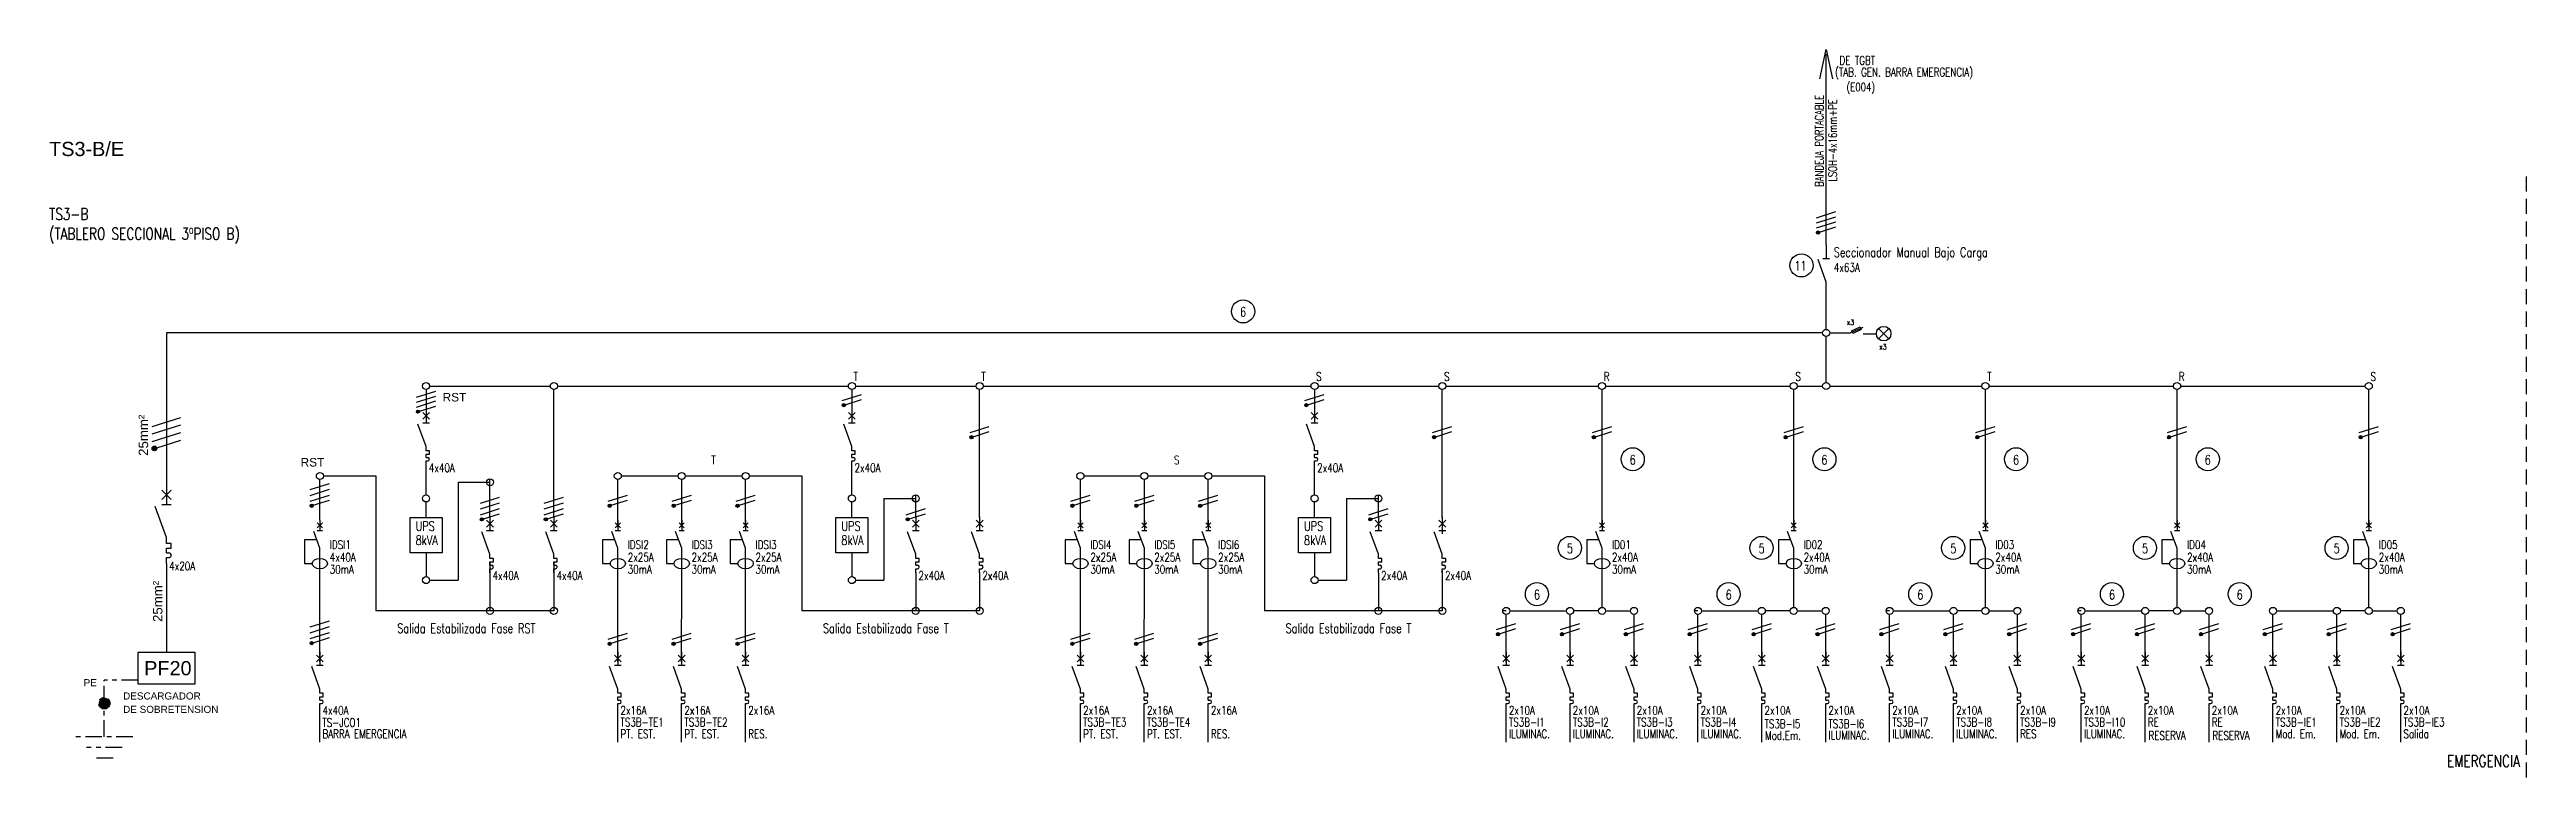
# Model space of a CAD drawing. Extents: x 3691 to 3743.3, y 1580 to 1595.4.
import ezdxf
from ezdxf.enums import TextEntityAlignment as Align

# ---------------------------------------------------------------- set-up
doc = ezdxf.new("R2010")
doc.units = 0
doc.linetypes.add('OCJ-ESQ UNI-CORREGIDOS IDO.br$0$DASHED', pattern=[19.05, 12.7, -6.35])
doc.linetypes.add('OCJ-ESQ UNI-CORREGIDOS IDO.br$0$EJE_5', pattern=[7.1, 5, -1, 0.1, -1])
for name, color, linetype in [('OCJ-ESQ UNI-CORREGIDOS IDO.br$0$00-IE', 1, 'Continuous'), ('OCJ-ESQ UNI-CORREGIDOS IDO.br$0$00-IE-CABLES', 10, 'Continuous'), ('OCJ-ESQ UNI-CORREGIDOS IDO.br$0$01-ELE-APARATOS', 170, 'Continuous'), ('OCJ-ESQ UNI-CORREGIDOS IDO.br$0$CABLES', 10, 'Continuous'), ('OCJ-ESQ UNI-CORREGIDOS IDO.br$0$ELECTRIC', 4, 'Continuous'), ('OCJ-ESQ UNI-CORREGIDOS IDO.br$0$PAT', 80, 'Continuous'), ('OCJ-ESQ UNI-CORREGIDOS IDO.br$0$TEXTO', 7, 'Continuous'), ('OCJ-ESQ UNI-CORREGIDOS IDO.br$0$Textos', 4, 'Continuous')]:
    doc.layers.add(name, color=color, linetype=linetype)
doc.styles.add('OCJ-ESQ UNI-CORREGIDOS IDO.br$0$ARIAL', font='Arial.ttf', dxfattribs={"height": 0.2})
doc.styles.add('OCJ-ESQ UNI-CORREGIDOS IDO.br$0$COTAS', font='SANSS___.TTF', dxfattribs={"width": 0.7})
doc.styles.add('OCJ-ESQ UNI-CORREGIDOS IDO.br$0$Electricidad', font='ROMANS.SHX', dxfattribs={"width": 0.75, "height": 0.175})
doc.styles.add('OCJ-ESQ UNI-CORREGIDOS IDO.br$0$Standard', font='Arial.ttf')

# ---------------------------------------------------------------- blocks, each defined once
blk = doc.blocks.new('OCJ-ESQ UNI-CORREGIDOS IDO.br$0$Unif-Interruptor-Term')
for p, q in [((0, -1.013), (0.045, -1.013)), ((0, -1.103), (0.045, -1.103))]:
    blk.add_line(p, q)
for points in [[(-0.09, 0.177), (0.09, -0.003)], [(-0.09, -0.003), (0.09, 0.177)], [(0, 0.267), (0, -0.093)], [(0, -0.72), (-0.215, -0.128)], [(-0.09, -0.093), (0.09, -0.093)], [(0, -0.833), (0, -0.72)], [(0, -0.923), (0.09, -0.923), (0.09, -0.833), (0, -0.833)], [(0, -1.013), (0, -0.923)], [(0, -1.215), (0, -1.103)]]:
    blk.add_lwpolyline(points)
blk.add_arc((0.045, -1.058), 0.045, 270, 90)
blk = doc.blocks.new('OCJ-ESQ UNI-CORREGIDOS IDO.br$0$Unif-Interruptor-Dif')
for points in [[(-0.068, 0.11), (0.068, -0.025)], [(-0.068, -0.025), (0.068, 0.11)], [(0, 0.177), (0, -0.093)], [(-0.081, -0.343), (-0.405, -0.343), (-0.405, -0.97), (-0.202, -0.97)], [(0, -0.565), (-0.162, -0.121)], [(-0.068, -0.093), (0.068, -0.093)], [(0, -1.308), (0, -0.565)]]:
    blk.add_lwpolyline(points)
blk.add_ellipse((0, -0.97), major_axis=(0.203, 0), ratio=0.670814)
blk = doc.blocks.new('OCJ-ESQ UNI-CORREGIDOS IDO.br$0$A$C7AFF483F')
for points in [[(0, 0.09), (-0.172, 0.564)], [(-0.072, 0.592), (0.072, 0.592)], [(0, 0.88), (0, 0.592)], [(0, 0), (0, 0.09)]]:
    blk.add_lwpolyline(points)
blk = doc.blocks.new('OCJ-ESQ UNI-CORREGIDOS IDO.br$0$ITM')
at = {"layer": 'OCJ-ESQ UNI-CORREGIDOS IDO.br$0$01-ELE-APARATOS'}
for p, q in [((0, 0.225), (0.05, 0.225)), ((0, 0.125), (0.05, 0.125))]:
    blk.add_line(p, q, dxfattribs=at)
for points in [[(0, 1.65), (0, 1.25)], [(0, 0.55), (-0.239, 1.208)], [(-0.1, 1.55), (0.1, 1.35)], [(-0.1, 1.35), (0.1, 1.55)], [(-0.1, 1.25), (0.1, 1.25)], [(0, 0.425), (0, 0.55)], [(0, 0.325), (0.1, 0.325), (0.1, 0.425), (0, 0.425)], [(0, 0.225), (0, 0.325)], [(0, 0), (0, 0.125)]]:
    blk.add_lwpolyline(points, dxfattribs=at)
blk.add_arc((0.05, 0.175), 0.05, 270, 90, dxfattribs=at)

msp = doc.modelspace()

# ---------------------------------------------------------------- hatches: boundary and pattern name
at = {"layer": 'OCJ-ESQ UNI-CORREGIDOS IDO.br$0$00-IE-CABLES'}
for points in [[(3728.348, 1591.498, 1), (3728.403, 1591.538, 1)], [(3698.768, 1587.715, 1), (3698.822, 1587.754, 1)], [(3707.763, 1587.851, 1), (3707.818, 1587.891, 1)], [(3717.538, 1587.851, 1), (3717.593, 1587.891, 1)], [(3710.463, 1587.174, 1), (3710.518, 1587.213, 1)], [(3720.238, 1587.174, 1), (3720.293, 1587.213, 1)], [(3723.613, 1587.174, 1), (3723.668, 1587.213, 1)], [(3727.663, 1587.174, 1), (3727.718, 1587.213, 1)], [(3731.713, 1587.174, 1), (3731.768, 1587.213, 1)], [(3735.763, 1587.174, 1), (3735.818, 1587.213, 1)], [(3739.813, 1587.174, 1), (3739.868, 1587.213, 1)], [(3696.523, 1585.726, 1), (3696.578, 1585.766, 1)], [(3702.819, 1585.726, 1), (3702.873, 1585.766, 1)], [(3704.169, 1585.726, 1), (3704.223, 1585.766, 1)], [(3705.519, 1585.726, 1), (3705.573, 1585.766, 1)], [(3712.594, 1585.726, 1), (3712.648, 1585.766, 1)], [(3713.944, 1585.726, 1), (3713.998, 1585.766, 1)], [(3715.294, 1585.726, 1), (3715.348, 1585.766, 1)], [(3700.118, 1585.439, 1), (3700.172, 1585.479, 1)], [(3701.468, 1585.439, 1), (3701.522, 1585.479, 1)], [(3709.113, 1585.439, 1), (3709.168, 1585.479, 1)], [(3718.888, 1585.439, 1), (3718.943, 1585.479, 1)], [(3721.588, 1583.012, 1), (3721.643, 1583.051, 1)], [(3722.938, 1583.012, 1), (3722.993, 1583.051, 1)], [(3724.288, 1583.012, 1), (3724.343, 1583.051, 1)], [(3725.638, 1583.012, 1), (3725.693, 1583.051, 1)], [(3726.988, 1583.012, 1), (3727.043, 1583.051, 1)], [(3728.338, 1583.012, 1), (3728.393, 1583.051, 1)], [(3729.688, 1583.012, 1), (3729.743, 1583.051, 1)], [(3731.038, 1583.012, 1), (3731.093, 1583.051, 1)], [(3732.388, 1583.012, 1), (3732.443, 1583.051, 1)], [(3733.738, 1583.012, 1), (3733.793, 1583.051, 1)], [(3735.088, 1583.012, 1), (3735.143, 1583.051, 1)], [(3736.438, 1583.012, 1), (3736.493, 1583.051, 1)], [(3737.788, 1583.012, 1), (3737.843, 1583.051, 1)], [(3739.138, 1583.012, 1), (3739.193, 1583.051, 1)], [(3740.488, 1583.012, 1), (3740.543, 1583.051, 1)], [(3696.522, 1582.823, 1), (3696.577, 1582.863, 1)], [(3702.818, 1582.809, 1), (3702.872, 1582.849, 1)], [(3702.818, 1582.809, 1), (3702.872, 1582.849, 1)], [(3704.168, 1582.809, 1), (3704.222, 1582.849, 1)], [(3704.168, 1582.809, 1), (3704.222, 1582.849, 1)], [(3705.518, 1582.809, 1), (3705.572, 1582.849, 1)], [(3705.518, 1582.809, 1), (3705.572, 1582.849, 1)], [(3712.593, 1582.809, 1), (3712.647, 1582.849, 1)], [(3712.593, 1582.809, 1), (3712.647, 1582.849, 1)], [(3713.943, 1582.809, 1), (3713.997, 1582.849, 1)], [(3713.943, 1582.809, 1), (3713.997, 1582.849, 1)], [(3715.293, 1582.809, 1), (3715.347, 1582.849, 1)], [(3715.293, 1582.809, 1), (3715.347, 1582.849, 1)]]:
    msp.add_hatch(color=256, dxfattribs=at).paths.add_polyline_path(points)
at = {"layer": 'OCJ-ESQ UNI-CORREGIDOS IDO.br$0$CABLES'}
msp.add_hatch(color=256, dxfattribs=at).paths.add_polyline_path([(3693.267, 1586.987, 1), (3693.186, 1586.928, 1)])
at = {"layer": 'OCJ-ESQ UNI-CORREGIDOS IDO.br$0$PAT', "linetype": 'OCJ-ESQ UNI-CORREGIDOS IDO.br$0$EJE_5', "ltscale": 0.07}
h = msp.add_hatch(color=256, dxfattribs=at)
h.paths.add_polyline_path([(3692.048, 1581.573), (3692.288, 1581.573, 1)])
h.paths.add_polyline_path([(3692.288, 1581.573), (3692.168, 1581.573), (3692.168, 1581.453, 0.414214)])
h.paths.add_polyline_path([(3692.168, 1581.573), (3692.048, 1581.573, 0.414214), (3692.168, 1581.453)])

# ---------------------------------------------------------------- linework, layer by layer
at = {"layer": 'OCJ-ESQ UNI-CORREGIDOS IDO.br$0$00-IE'}
for p, q in [((3693.481, 1589.399), (3693.481, 1586.175)), ((3728.473, 1589.399), (3693.481, 1589.399)), ((3693.481, 1584.525), (3693.481, 1582.654))]:
    msp.add_line(p, q, dxfattribs=at)
for points in [[(3728.621, 1589.399), (3729.057, 1589.399), (3729.326, 1589.523)], [(3729.329, 1589.377), (3729.607, 1589.377)]]:
    msp.add_lwpolyline(points, dxfattribs=at)
msp.add_lwpolyline([(3729.081, 1589.445), (3729.262, 1589.528), (3729.289, 1589.47), (3729.108, 1589.387)], close=True, dxfattribs=at)
at = {"layer": 'OCJ-ESQ UNI-CORREGIDOS IDO.br$0$00-IE-CABLES'}
for p, q in [((3728.547, 1591.262), (3728.547, 1595.29)), ((3728.547, 1589.473), (3728.547, 1590.382)), ((3728.547, 1588.35), (3728.547, 1589.324)), ((3698.966, 1588.201), (3698.966, 1587.575)), ((3699.04, 1588.276), (3700.242, 1588.276)), ((3699.186, 1588.276), (3701.592, 1588.276)), ((3701.666, 1585.499), (3701.666, 1588.201)), ((3701.74, 1588.276), (3707.888, 1588.276)), ((3707.962, 1588.201), (3707.962, 1587.575)), ((3708.036, 1588.276), (3710.588, 1588.276)), ((3710.662, 1585.499), (3710.662, 1588.201)), ((3710.736, 1588.276), (3717.663, 1588.276)), ((3717.737, 1588.201), (3717.737, 1587.645)), ((3717.811, 1588.276), (3720.363, 1588.276)), ((3720.437, 1585.499), (3720.437, 1588.201)), ((3720.511, 1588.276), (3723.738, 1588.276)), ((3723.812, 1585.299), (3723.812, 1588.201)), ((3723.886, 1588.276), (3727.788, 1588.276)), ((3727.862, 1585.299), (3727.862, 1588.201)), ((3727.936, 1588.276), (3728.473, 1588.276)), ((3728.621, 1588.276), (3731.838, 1588.276)), ((3731.912, 1585.299), (3731.912, 1588.201)), ((3731.986, 1588.276), (3735.888, 1588.276)), ((3735.962, 1585.299), (3735.962, 1588.201)), ((3736.036, 1588.276), (3739.938, 1588.276)), ((3740.012, 1585.299), (3740.012, 1588.201)), ((3696.722, 1585.441), (3696.722, 1586.301)), ((3696.796, 1586.375), (3697.907, 1586.375)), ((3697.907, 1586.375), (3697.907, 1583.525)), ((3698.966, 1585.974), (3698.966, 1586.676)), ((3699.641, 1586.242), (3700.316, 1586.242)), ((3699.641, 1586.242), (3699.641, 1584.174)), ((3700.316, 1585.499), (3700.316, 1586.316)), ((3703.017, 1585.299), (3703.017, 1586.301)), ((3703.091, 1586.375), (3704.293, 1586.375)), ((3704.367, 1585.299), (3704.367, 1586.301)), ((3704.441, 1586.375), (3705.643, 1586.375)), ((3705.717, 1585.299), (3705.717, 1586.301)), ((3705.791, 1586.375), (3706.902, 1586.375)), ((3706.902, 1586.375), (3706.902, 1583.525)), ((3707.962, 1585.974), (3707.962, 1586.676)), ((3712.792, 1585.299), (3712.792, 1586.301)), ((3712.866, 1586.375), (3714.068, 1586.375)), ((3714.142, 1585.299), (3714.142, 1586.301)), ((3714.216, 1586.375), (3715.418, 1586.375)), ((3715.492, 1585.299), (3715.492, 1586.301)), ((3715.566, 1586.375), (3716.677, 1586.375)), ((3716.677, 1586.375), (3716.677, 1583.525)), ((3717.737, 1585.974), (3717.737, 1586.676)), ((3698.966, 1585.499), (3698.966, 1585.826)), ((3707.962, 1585.499), (3707.962, 1585.826)), ((3708.637, 1585.9), (3709.312, 1585.9)), ((3708.637, 1585.9), (3708.637, 1584.174)), ((3709.312, 1585.499), (3709.312, 1585.974)), ((3717.737, 1585.499), (3717.737, 1585.826)), ((3718.412, 1585.9), (3719.087, 1585.9)), ((3718.412, 1585.9), (3718.412, 1584.174)), ((3719.087, 1585.499), (3719.087, 1585.974)), ((3709.312, 1585.499), (3709.312, 1585.369)), ((3710.662, 1585.499), (3710.662, 1585.369)), ((3719.087, 1585.499), (3719.087, 1585.369)), ((3720.437, 1585.499), (3720.437, 1585.151)), ((3698.966, 1584.749), (3698.966, 1584.248)), ((3707.962, 1584.749), (3707.962, 1584.248)), ((3717.737, 1584.749), (3717.737, 1584.248)), ((3696.721, 1582.449), (3696.722, 1584.253)), ((3699.04, 1584.174), (3699.641, 1584.174)), ((3700.316, 1584.549), (3700.316, 1583.525)), ((3701.666, 1584.549), (3701.666, 1583.525)), ((3703.016, 1582.449), (3703.017, 1584.253)), ((3704.366, 1582.449), (3704.367, 1584.253)), ((3705.716, 1582.449), (3705.717, 1584.253)), ((3708.036, 1584.174), (3708.637, 1584.174)), ((3709.312, 1584.327), (3709.312, 1583.525)), ((3710.662, 1584.327), (3710.662, 1583.525)), ((3712.791, 1582.449), (3712.792, 1584.253)), ((3714.141, 1582.449), (3714.142, 1584.253)), ((3715.491, 1582.449), (3715.492, 1584.253)), ((3717.811, 1584.174), (3718.412, 1584.174)), ((3719.087, 1584.327), (3719.087, 1583.525)), ((3720.437, 1584.372), (3720.437, 1583.525)), ((3723.812, 1583.599), (3723.812, 1584.401)), ((3727.862, 1583.599), (3727.862, 1584.401)), ((3731.912, 1583.599), (3731.912, 1584.401)), ((3735.962, 1583.599), (3735.962, 1584.401)), ((3740.012, 1583.599), (3740.012, 1584.401)), ((3701.666, 1583.525), (3697.907, 1583.525)), ((3700.316, 1583.525), (3700.242, 1583.525)), ((3701.666, 1583.525), (3701.592, 1583.525)), ((3701.666, 1583.525), (3701.592, 1583.525)), ((3710.662, 1583.525), (3706.902, 1583.525)), ((3709.312, 1583.525), (3709.238, 1583.525)), ((3710.662, 1583.525), (3710.588, 1583.525)), ((3710.662, 1583.525), (3710.588, 1583.525)), ((3720.437, 1583.525), (3716.677, 1583.525)), ((3719.087, 1583.525), (3719.013, 1583.525)), ((3720.437, 1583.525), (3720.363, 1583.525)), ((3720.437, 1583.525), (3720.363, 1583.525)), ((3721.787, 1583.525), (3721.713, 1583.525)), ((3721.787, 1582.449), (3721.787, 1583.451)), ((3721.861, 1583.525), (3723.063, 1583.525)), ((3723.137, 1582.449), (3723.137, 1583.451)), ((3723.738, 1583.525), (3723.211, 1583.525)), ((3723.886, 1583.525), (3724.413, 1583.525)), ((3724.487, 1582.449), (3724.487, 1583.451)), ((3725.837, 1583.525), (3725.763, 1583.525)), ((3725.837, 1582.449), (3725.837, 1583.451)), ((3725.911, 1583.525), (3727.113, 1583.525)), ((3727.187, 1582.449), (3727.187, 1583.451)), ((3727.788, 1583.525), (3727.261, 1583.525)), ((3727.936, 1583.525), (3728.463, 1583.525)), ((3728.537, 1582.449), (3728.537, 1583.451)), ((3729.887, 1583.525), (3729.813, 1583.525)), ((3729.887, 1582.449), (3729.887, 1583.451)), ((3729.961, 1583.525), (3731.163, 1583.525)), ((3731.237, 1582.449), (3731.237, 1583.451)), ((3731.838, 1583.525), (3731.311, 1583.525)), ((3731.986, 1583.525), (3732.513, 1583.525)), ((3732.587, 1582.449), (3732.587, 1583.451)), ((3733.937, 1583.525), (3733.863, 1583.525)), ((3733.937, 1582.449), (3733.937, 1583.451)), ((3734.011, 1583.525), (3735.213, 1583.525)), ((3735.287, 1582.449), (3735.287, 1583.451)), ((3735.888, 1583.525), (3735.361, 1583.525)), ((3736.036, 1583.525), (3736.563, 1583.525)), ((3736.637, 1582.449), (3736.637, 1583.451)), ((3737.987, 1582.449), (3737.987, 1583.451)), ((3738.061, 1583.525), (3739.263, 1583.525)), ((3739.337, 1582.449), (3739.337, 1583.451)), ((3739.938, 1583.525), (3739.411, 1583.525)), ((3740.086, 1583.525), (3740.613, 1583.525)), ((3740.687, 1582.449), (3740.687, 1583.451)), ((3696.721, 1580.748), (3696.721, 1581.55)), ((3703.016, 1580.748), (3703.016, 1581.55)), ((3704.366, 1580.748), (3704.366, 1581.55)), ((3705.716, 1580.748), (3705.716, 1581.55)), ((3712.791, 1580.748), (3712.791, 1581.55)), ((3714.141, 1580.748), (3714.141, 1581.55)), ((3715.491, 1580.748), (3715.491, 1581.55)), ((3721.787, 1580.748), (3721.787, 1581.55)), ((3723.137, 1580.748), (3723.137, 1581.55)), ((3724.487, 1580.748), (3724.487, 1581.55)), ((3725.837, 1580.748), (3725.837, 1581.55)), ((3727.187, 1580.748), (3727.187, 1581.55)), ((3728.537, 1580.748), (3728.537, 1581.55)), ((3729.887, 1580.748), (3729.887, 1581.55)), ((3731.237, 1580.748), (3731.237, 1581.55)), ((3732.587, 1580.748), (3732.587, 1581.55)), ((3733.937, 1580.748), (3733.937, 1581.55)), ((3735.287, 1580.748), (3735.287, 1581.55)), ((3736.637, 1580.748), (3736.637, 1581.55)), ((3737.987, 1580.748), (3737.987, 1581.55)), ((3739.337, 1580.748), (3739.337, 1581.55)), ((3740.687, 1580.748), (3740.687, 1581.55))]:
    msp.add_line(p, q, dxfattribs=at)
for points in [[(3728.416, 1594.768), (3728.547, 1595.386), (3728.678, 1594.768)], [(3728.344, 1591.832), (3728.751, 1591.961)], [(3728.344, 1591.724), (3728.751, 1591.853)], [(3728.344, 1591.616), (3728.751, 1591.745)], [(3728.408, 1591.528), (3728.751, 1591.637)], [(3698.763, 1588.04), (3699.17, 1588.169)], [(3698.763, 1587.932), (3699.17, 1588.061)], [(3698.763, 1587.832), (3699.17, 1587.961)], [(3698.827, 1587.745), (3699.17, 1587.853)], [(3707.758, 1587.969), (3708.165, 1588.098)], [(3707.823, 1587.881), (3708.165, 1587.99)], [(3717.533, 1587.969), (3717.94, 1588.098)], [(3717.598, 1587.881), (3717.94, 1587.99)], [(3710.458, 1587.291), (3710.865, 1587.42)], [(3710.523, 1587.204), (3710.865, 1587.312)], [(3720.233, 1587.291), (3720.64, 1587.42)], [(3720.298, 1587.204), (3720.64, 1587.312)], [(3723.608, 1587.291), (3724.015, 1587.42)], [(3723.673, 1587.204), (3724.015, 1587.312)], [(3727.658, 1587.291), (3728.065, 1587.42)], [(3727.723, 1587.204), (3728.065, 1587.312)], [(3731.708, 1587.291), (3732.115, 1587.42)], [(3731.773, 1587.204), (3732.115, 1587.312)], [(3735.758, 1587.291), (3736.165, 1587.42)], [(3735.823, 1587.204), (3736.165, 1587.312)], [(3739.808, 1587.291), (3740.215, 1587.42)], [(3739.873, 1587.204), (3740.215, 1587.312)], [(3696.518, 1586.088), (3696.925, 1586.217)], [(3696.518, 1585.966), (3696.925, 1586.095)], [(3696.518, 1585.844), (3696.925, 1585.973)], [(3696.583, 1585.756), (3696.925, 1585.865)], [(3700.113, 1585.801), (3700.52, 1585.93)], [(3700.113, 1585.679), (3700.52, 1585.808)], [(3700.113, 1585.557), (3700.52, 1585.686)], [(3701.463, 1585.801), (3701.87, 1585.93)], [(3701.463, 1585.679), (3701.87, 1585.808)], [(3701.463, 1585.557), (3701.87, 1585.686)], [(3702.814, 1585.844), (3703.221, 1585.973)], [(3702.878, 1585.756), (3703.221, 1585.865)], [(3704.164, 1585.844), (3704.571, 1585.973)], [(3704.228, 1585.756), (3704.571, 1585.865)], [(3705.514, 1585.844), (3705.921, 1585.973)], [(3705.578, 1585.756), (3705.921, 1585.865)], [(3709.108, 1585.557), (3709.515, 1585.686)], [(3712.589, 1585.844), (3712.996, 1585.973)], [(3712.653, 1585.756), (3712.996, 1585.865)], [(3713.939, 1585.844), (3714.346, 1585.973)], [(3714.003, 1585.756), (3714.346, 1585.865)], [(3715.289, 1585.844), (3715.696, 1585.973)], [(3715.353, 1585.756), (3715.696, 1585.865)], [(3718.883, 1585.557), (3719.29, 1585.686)], [(3700.177, 1585.469), (3700.52, 1585.578)], [(3701.527, 1585.469), (3701.87, 1585.578)], [(3709.173, 1585.469), (3709.515, 1585.578)], [(3718.948, 1585.469), (3719.29, 1585.578)], [(3696.517, 1583.185), (3696.924, 1583.314)], [(3696.517, 1583.063), (3696.924, 1583.192)], [(3696.517, 1582.941), (3696.924, 1583.07)], [(3702.813, 1582.927), (3703.22, 1583.056)], [(3702.813, 1582.927), (3703.22, 1583.056)], [(3704.163, 1582.927), (3704.57, 1583.056)], [(3704.163, 1582.927), (3704.57, 1583.056)], [(3705.513, 1582.927), (3705.92, 1583.056)], [(3705.513, 1582.927), (3705.92, 1583.056)], [(3712.588, 1582.927), (3712.995, 1583.056)], [(3712.588, 1582.927), (3712.995, 1583.056)], [(3713.938, 1582.927), (3714.345, 1583.056)], [(3713.938, 1582.927), (3714.345, 1583.056)], [(3715.288, 1582.927), (3715.695, 1583.056)], [(3715.288, 1582.927), (3715.695, 1583.056)], [(3721.583, 1583.129), (3721.99, 1583.258)], [(3721.648, 1583.042), (3721.99, 1583.15)], [(3722.933, 1583.129), (3723.34, 1583.258)], [(3722.998, 1583.042), (3723.34, 1583.15)], [(3724.283, 1583.129), (3724.69, 1583.258)], [(3724.348, 1583.042), (3724.69, 1583.15)], [(3725.633, 1583.129), (3726.04, 1583.258)], [(3725.698, 1583.042), (3726.04, 1583.15)], [(3726.983, 1583.129), (3727.39, 1583.258)], [(3727.048, 1583.042), (3727.39, 1583.15)], [(3728.333, 1583.129), (3728.74, 1583.258)], [(3728.398, 1583.042), (3728.74, 1583.15)], [(3729.683, 1583.129), (3730.09, 1583.258)], [(3729.748, 1583.042), (3730.09, 1583.15)], [(3731.033, 1583.129), (3731.44, 1583.258)], [(3731.098, 1583.042), (3731.44, 1583.15)], [(3732.383, 1583.129), (3732.79, 1583.258)], [(3732.448, 1583.042), (3732.79, 1583.15)], [(3733.733, 1583.129), (3734.14, 1583.258)], [(3733.798, 1583.042), (3734.14, 1583.15)], [(3735.083, 1583.129), (3735.49, 1583.258)], [(3735.148, 1583.042), (3735.49, 1583.15)], [(3736.433, 1583.129), (3736.84, 1583.258)], [(3736.498, 1583.042), (3736.84, 1583.15)], [(3737.783, 1583.129), (3738.19, 1583.258)], [(3737.848, 1583.042), (3738.19, 1583.15)], [(3739.133, 1583.129), (3739.54, 1583.258)], [(3739.198, 1583.042), (3739.54, 1583.15)], [(3740.483, 1583.129), (3740.89, 1583.258)], [(3740.548, 1583.042), (3740.89, 1583.15)], [(3696.582, 1582.853), (3696.924, 1582.962)], [(3702.877, 1582.839), (3703.22, 1582.948)], [(3702.877, 1582.839), (3703.22, 1582.948)], [(3704.227, 1582.839), (3704.57, 1582.948)], [(3704.227, 1582.839), (3704.57, 1582.948)], [(3705.577, 1582.839), (3705.92, 1582.948)], [(3705.577, 1582.839), (3705.92, 1582.948)], [(3712.652, 1582.839), (3712.995, 1582.948)], [(3712.652, 1582.839), (3712.995, 1582.948)], [(3714.002, 1582.839), (3714.345, 1582.948)], [(3714.002, 1582.839), (3714.345, 1582.948)], [(3715.352, 1582.839), (3715.695, 1582.948)], [(3715.352, 1582.839), (3715.695, 1582.948)]]:
    msp.add_lwpolyline(points, dxfattribs=at)
at = {"layer": 'OCJ-ESQ UNI-CORREGIDOS IDO.br$0$00-IE-CABLES', "color": 3}
msp.add_lwpolyline([(3692.882, 1582.654), (3694.079, 1582.654), (3694.079, 1581.973), (3692.882, 1581.973)], close=True, dxfattribs=at)
at = {"layer": 'OCJ-ESQ UNI-CORREGIDOS IDO.br$0$00-IE-CABLES'}
for centre, radius in [((3728.376, 1591.518), 0.0338), ((3728.547, 1589.399), 0.0741), ((3698.966, 1588.276), 0.0741), ((3701.666, 1588.276), 0.0741), ((3707.962, 1588.276), 0.0741), ((3710.662, 1588.276), 0.0741), ((3717.737, 1588.276), 0.0741), ((3720.437, 1588.276), 0.0741), ((3723.812, 1588.276), 0.0741), ((3727.862, 1588.276), 0.0741), ((3728.547, 1588.276), 0.0741), ((3731.912, 1588.276), 0.0741), ((3735.962, 1588.276), 0.0741), ((3740.012, 1588.276), 0.0741), ((3698.795, 1587.734), 0.0338), ((3707.791, 1587.871), 0.0338), ((3717.565, 1587.871), 0.0338), ((3710.491, 1587.194), 0.0338), ((3720.265, 1587.194), 0.0338), ((3723.64, 1587.194), 0.0338), ((3727.69, 1587.194), 0.0338), ((3731.74, 1587.194), 0.0338), ((3735.79, 1587.194), 0.0338), ((3739.84, 1587.194), 0.0338), ((3696.722, 1586.375), 0.0741), ((3700.316, 1586.242), 0.0741), ((3703.017, 1586.375), 0.0741), ((3704.367, 1586.375), 0.0741), ((3705.717, 1586.375), 0.0741), ((3712.792, 1586.375), 0.0741), ((3714.142, 1586.375), 0.0741), ((3715.492, 1586.375), 0.0741), ((3696.55, 1585.746), 0.0338), ((3698.966, 1585.9), 0.0741), ((3702.846, 1585.746), 0.0338), ((3704.196, 1585.746), 0.0338), ((3705.546, 1585.746), 0.0338), ((3707.962, 1585.9), 0.0741), ((3709.312, 1585.9), 0.0741), ((3712.621, 1585.746), 0.0338), ((3713.971, 1585.746), 0.0338), ((3715.321, 1585.746), 0.0338), ((3717.737, 1585.9), 0.0741), ((3719.087, 1585.9), 0.0741), ((3700.145, 1585.459), 0.0338), ((3701.495, 1585.459), 0.0338), ((3709.141, 1585.459), 0.0338), ((3718.915, 1585.459), 0.0338), ((3698.966, 1584.174), 0.0741), ((3707.962, 1584.174), 0.0741), ((3717.737, 1584.174), 0.0741), ((3700.316, 1583.525), 0.0741), ((3701.666, 1583.525), 0.0741), ((3701.666, 1583.525), 0.0741), ((3709.312, 1583.525), 0.0741), ((3710.662, 1583.525), 0.0741), ((3710.662, 1583.525), 0.0741), ((3719.087, 1583.525), 0.0741), ((3720.437, 1583.525), 0.0741), ((3720.437, 1583.525), 0.0741), ((3721.787, 1583.525), 0.0741), ((3723.137, 1583.525), 0.0741), ((3723.812, 1583.525), 0.0741), ((3724.487, 1583.525), 0.0741), ((3725.837, 1583.525), 0.0741), ((3727.187, 1583.525), 0.0741), ((3727.862, 1583.525), 0.0741), ((3728.537, 1583.525), 0.0741), ((3729.887, 1583.525), 0.0741), ((3731.237, 1583.525), 0.0741), ((3731.912, 1583.525), 0.0741), ((3732.587, 1583.525), 0.0741), ((3733.937, 1583.525), 0.0741), ((3735.287, 1583.525), 0.0741), ((3735.962, 1583.525), 0.0741), ((3736.637, 1583.525), 0.0741), ((3737.987, 1583.525), 0.0741), ((3739.337, 1583.525), 0.0741), ((3740.012, 1583.525), 0.0741), ((3740.687, 1583.525), 0.0741), ((3721.615, 1583.031), 0.0338), ((3722.965, 1583.031), 0.0338), ((3724.315, 1583.031), 0.0338), ((3725.665, 1583.031), 0.0338), ((3727.015, 1583.031), 0.0338), ((3728.365, 1583.031), 0.0338), ((3729.715, 1583.031), 0.0338), ((3731.065, 1583.031), 0.0338), ((3732.415, 1583.031), 0.0338), ((3733.765, 1583.031), 0.0338), ((3735.115, 1583.031), 0.0338), ((3736.465, 1583.031), 0.0338), ((3737.815, 1583.031), 0.0338), ((3739.165, 1583.031), 0.0338), ((3740.515, 1583.031), 0.0338), ((3696.549, 1582.843), 0.0338), ((3702.845, 1582.829), 0.0338), ((3702.845, 1582.829), 0.0338), ((3704.195, 1582.829), 0.0338), ((3704.195, 1582.829), 0.0338), ((3705.545, 1582.829), 0.0338), ((3705.545, 1582.829), 0.0338), ((3712.62, 1582.829), 0.0338), ((3712.62, 1582.829), 0.0338), ((3713.97, 1582.829), 0.0338), ((3713.97, 1582.829), 0.0338), ((3715.32, 1582.829), 0.0338), ((3715.32, 1582.829), 0.0338)]:
    msp.add_circle(centre, radius, dxfattribs=at)
at = {"layer": 'OCJ-ESQ UNI-CORREGIDOS IDO.br$0$01-ELE-APARATOS'}
for p, q in [((3729.871, 1589.274), (3729.653, 1589.492)), ((3729.653, 1589.274), (3729.871, 1589.492))]:
    msp.add_line(p, q, dxfattribs=at)
for points in [[(3699.304, 1584.749), (3698.629, 1584.749), (3698.629, 1585.499), (3699.304, 1585.499)], [(3708.299, 1584.749), (3707.624, 1584.749), (3707.624, 1585.499), (3708.299, 1585.499)], [(3718.074, 1584.749), (3717.399, 1584.749), (3717.399, 1585.499), (3718.074, 1585.499)]]:
    msp.add_lwpolyline(points, close=True, dxfattribs=at)
msp.add_circle((3729.762, 1589.383), 0.154, dxfattribs=at)
at = {"layer": 'OCJ-ESQ UNI-CORREGIDOS IDO.br$0$CABLES'}
for points in [[(3693.179, 1587.423), (3693.782, 1587.614)], [(3693.179, 1587.263), (3693.782, 1587.454)], [(3693.179, 1587.103), (3693.782, 1587.294)], [(3693.275, 1586.973), (3693.782, 1587.134)]]:
    msp.add_lwpolyline(points, dxfattribs=at)
msp.add_circle((3693.227, 1586.958), 0.05, dxfattribs=at)
at = {"layer": 'OCJ-ESQ UNI-CORREGIDOS IDO.br$0$ELECTRIC', "linetype": 'OCJ-ESQ UNI-CORREGIDOS IDO.br$0$DASHED', "ltscale": 0.025}
msp.add_line((3743.343, 1580.005), (3743.343, 1592.724), dxfattribs=at)
at = {"layer": 'OCJ-ESQ UNI-CORREGIDOS IDO.br$0$PAT', "linetype": 'OCJ-ESQ UNI-CORREGIDOS IDO.br$0$EJE_5', "ltscale": 0.07}
for p, q in [((3692.882, 1582.06), (3692.168, 1582.06)), ((3692.168, 1581.589), (3692.168, 1582.06)), ((3692.168, 1580.864), (3692.168, 1581.573)), ((3692.768, 1580.864), (3691.568, 1580.864)), ((3692.543, 1580.639), (3691.793, 1580.639)), ((3692.355, 1580.414), (3691.98, 1580.414))]:
    msp.add_line(p, q, dxfattribs=at)
msp.add_circle((3692.168, 1581.573), 0.12, dxfattribs=at)
msp.add_circle((3692.168, 1581.573), 0.12, dxfattribs=at)
at = {"layer": 'OCJ-ESQ UNI-CORREGIDOS IDO.br$0$TEXTO'}
for centre in [(3728.025, 1590.825), (3716.229, 1589.853), (3724.46, 1586.728), (3728.51, 1586.728), (3732.56, 1586.728), (3736.61, 1586.728), (3723.131, 1584.854), (3727.181, 1584.854), (3731.231, 1584.854), (3735.281, 1584.854), (3739.331, 1584.854), (3722.435, 1583.878), (3726.485, 1583.878), (3730.535, 1583.878), (3734.585, 1583.878), (3737.285, 1583.878)]:
    msp.add_circle(centre, 0.244, dxfattribs=at)

# ---------------------------------------------------------------- block references
at = {"layer": 'OCJ-ESQ UNI-CORREGIDOS IDO.br$0$01-ELE-APARATOS'}
for name, p in [('OCJ-ESQ UNI-CORREGIDOS IDO.br$0$A$C7AFF483F', (3728.547, 1590.382)), ('OCJ-ESQ UNI-CORREGIDOS IDO.br$0$ITM', (3693.481, 1584.525))]:
    msp.add_blockref(name, p, dxfattribs=at)
at = {"layer": 'OCJ-ESQ UNI-CORREGIDOS IDO.br$0$01-ELE-APARATOS', "xscale": 0.7999999999999546, "yscale": 0.7999999999999546, "zscale": 0.7999999999999546}
for name, p in [('OCJ-ESQ UNI-CORREGIDOS IDO.br$0$Unif-Interruptor-Term', (3698.966, 1587.575)), ('OCJ-ESQ UNI-CORREGIDOS IDO.br$0$Unif-Interruptor-Term', (3707.962, 1587.575)), ('OCJ-ESQ UNI-CORREGIDOS IDO.br$0$Unif-Interruptor-Term', (3717.737, 1587.575)), ('OCJ-ESQ UNI-CORREGIDOS IDO.br$0$Unif-Interruptor-Dif', (3696.722, 1585.299)), ('OCJ-ESQ UNI-CORREGIDOS IDO.br$0$Unif-Interruptor-Term', (3700.316, 1585.299)), ('OCJ-ESQ UNI-CORREGIDOS IDO.br$0$Unif-Interruptor-Term', (3701.666, 1585.299)), ('OCJ-ESQ UNI-CORREGIDOS IDO.br$0$Unif-Interruptor-Dif', (3703.017, 1585.299)), ('OCJ-ESQ UNI-CORREGIDOS IDO.br$0$Unif-Interruptor-Dif', (3704.367, 1585.299)), ('OCJ-ESQ UNI-CORREGIDOS IDO.br$0$Unif-Interruptor-Dif', (3705.717, 1585.299)), ('OCJ-ESQ UNI-CORREGIDOS IDO.br$0$Unif-Interruptor-Term', (3709.312, 1585.299)), ('OCJ-ESQ UNI-CORREGIDOS IDO.br$0$Unif-Interruptor-Term', (3710.662, 1585.299)), ('OCJ-ESQ UNI-CORREGIDOS IDO.br$0$Unif-Interruptor-Dif', (3712.792, 1585.299)), ('OCJ-ESQ UNI-CORREGIDOS IDO.br$0$Unif-Interruptor-Dif', (3714.142, 1585.299)), ('OCJ-ESQ UNI-CORREGIDOS IDO.br$0$Unif-Interruptor-Dif', (3715.492, 1585.299)), ('OCJ-ESQ UNI-CORREGIDOS IDO.br$0$Unif-Interruptor-Term', (3719.087, 1585.299)), ('OCJ-ESQ UNI-CORREGIDOS IDO.br$0$Unif-Interruptor-Term', (3720.437, 1585.299)), ('OCJ-ESQ UNI-CORREGIDOS IDO.br$0$Unif-Interruptor-Dif', (3723.812, 1585.299)), ('OCJ-ESQ UNI-CORREGIDOS IDO.br$0$Unif-Interruptor-Dif', (3727.862, 1585.299)), ('OCJ-ESQ UNI-CORREGIDOS IDO.br$0$Unif-Interruptor-Dif', (3731.912, 1585.299)), ('OCJ-ESQ UNI-CORREGIDOS IDO.br$0$Unif-Interruptor-Dif', (3735.962, 1585.299)), ('OCJ-ESQ UNI-CORREGIDOS IDO.br$0$Unif-Interruptor-Dif', (3740.012, 1585.299)), ('OCJ-ESQ UNI-CORREGIDOS IDO.br$0$Unif-Interruptor-Term', (3696.721, 1582.449)), ('OCJ-ESQ UNI-CORREGIDOS IDO.br$0$Unif-Interruptor-Term', (3703.016, 1582.449)), ('OCJ-ESQ UNI-CORREGIDOS IDO.br$0$Unif-Interruptor-Term', (3704.366, 1582.449)), ('OCJ-ESQ UNI-CORREGIDOS IDO.br$0$Unif-Interruptor-Term', (3705.716, 1582.449)), ('OCJ-ESQ UNI-CORREGIDOS IDO.br$0$Unif-Interruptor-Term', (3712.791, 1582.449)), ('OCJ-ESQ UNI-CORREGIDOS IDO.br$0$Unif-Interruptor-Term', (3714.141, 1582.449)), ('OCJ-ESQ UNI-CORREGIDOS IDO.br$0$Unif-Interruptor-Term', (3715.491, 1582.449)), ('OCJ-ESQ UNI-CORREGIDOS IDO.br$0$Unif-Interruptor-Term', (3721.787, 1582.449)), ('OCJ-ESQ UNI-CORREGIDOS IDO.br$0$Unif-Interruptor-Term', (3723.137, 1582.449)), ('OCJ-ESQ UNI-CORREGIDOS IDO.br$0$Unif-Interruptor-Term', (3724.487, 1582.449)), ('OCJ-ESQ UNI-CORREGIDOS IDO.br$0$Unif-Interruptor-Term', (3725.837, 1582.449)), ('OCJ-ESQ UNI-CORREGIDOS IDO.br$0$Unif-Interruptor-Term', (3727.187, 1582.449)), ('OCJ-ESQ UNI-CORREGIDOS IDO.br$0$Unif-Interruptor-Term', (3728.537, 1582.449)), ('OCJ-ESQ UNI-CORREGIDOS IDO.br$0$Unif-Interruptor-Term', (3729.887, 1582.449)), ('OCJ-ESQ UNI-CORREGIDOS IDO.br$0$Unif-Interruptor-Term', (3731.237, 1582.449)), ('OCJ-ESQ UNI-CORREGIDOS IDO.br$0$Unif-Interruptor-Term', (3732.587, 1582.449)), ('OCJ-ESQ UNI-CORREGIDOS IDO.br$0$Unif-Interruptor-Term', (3733.937, 1582.449)), ('OCJ-ESQ UNI-CORREGIDOS IDO.br$0$Unif-Interruptor-Term', (3735.287, 1582.449)), ('OCJ-ESQ UNI-CORREGIDOS IDO.br$0$Unif-Interruptor-Term', (3736.637, 1582.449)), ('OCJ-ESQ UNI-CORREGIDOS IDO.br$0$Unif-Interruptor-Term', (3737.987, 1582.449)), ('OCJ-ESQ UNI-CORREGIDOS IDO.br$0$Unif-Interruptor-Term', (3739.337, 1582.449)), ('OCJ-ESQ UNI-CORREGIDOS IDO.br$0$Unif-Interruptor-Term', (3740.687, 1582.449))]:
    msp.add_blockref(name, p, dxfattribs=at)

# ---------------------------------------------------------------- texts
at = {"layer": 'OCJ-ESQ UNI-CORREGIDOS IDO.br$0$TEXTO', "style": 'OCJ-ESQ UNI-CORREGIDOS IDO.br$0$Electricidad', "width": 0.75}
for s, height, p in [('DE TGBT', 0.18, (3728.829, 1595.066)), ('(TAB. GEN. BARRA EMERGENCIA)', 0.18, (3728.735, 1594.818)), ('TS3-B', 0.25, (3691.002, 1591.785)), ('(TABLERO SECCIONAL 3ºPISO B)', 0.25, (3691.002, 1591.369)), ('11', 0.2, (3727.877, 1590.715)), ('Seccionador Manual Bajo Carga', 0.2, (3728.708, 1591.002)), ('4x63A', 0.18, (3728.708, 1590.692)), ('6', 0.2, (3716.165, 1589.743)), ('x3', 0.1118, (3728.983, 1589.566)), ('x3', 0.1118, (3729.669, 1589.048)), ('T', 0.18, (3707.996, 1588.387)), ('T', 0.18, (3710.698, 1588.387)), ('S', 0.18, (3717.771, 1588.387)), ('S', 0.18, (3720.473, 1588.387)), ('R', 0.18, (3723.848, 1588.387)), ('S', 0.18, (3727.898, 1588.387)), ('T', 0.18, (3731.948, 1588.387)), ('R', 0.18, (3735.998, 1588.387)), ('S', 0.18, (3740.048, 1588.387)), ('T', 0.18, (3704.992, 1586.622)), ('S', 0.18, (3714.767, 1586.622)), ('6', 0.2, (3724.396, 1586.618)), ('6', 0.2, (3728.446, 1586.618)), ('6', 0.2, (3732.496, 1586.618)), ('6', 0.2, (3736.546, 1586.618)), ('4x40A', 0.18, (3699.023, 1586.459)), ('2x40A', 0.18, (3708.019, 1586.459)), ('2x40A', 0.18, (3717.794, 1586.459)), ('UPS ', 0.2, (3698.745, 1585.216)), ('UPS ', 0.2, (3707.741, 1585.216)), ('UPS ', 0.2, (3717.516, 1585.216)), ('4x40A', 0.18, (3696.931, 1584.569)), ('IDSI1', 0.18, (3696.931, 1584.833)), ('8kVA', 0.2, (3698.745, 1584.918)), ('2x25A', 0.18, (3703.226, 1584.569)), ('IDSI2', 0.18, (3703.226, 1584.833)), ('2x25A', 0.18, (3704.576, 1584.569)), ('IDSI3', 0.18, (3704.576, 1584.833)), ('2x25A', 0.18, (3705.926, 1584.569)), ('IDSI3', 0.18, (3705.926, 1584.833)), ('8kVA', 0.2, (3707.741, 1584.918)), ('2x25A', 0.18, (3713.001, 1584.569)), ('IDSI4', 0.18, (3713.001, 1584.833)), ('2x25A', 0.18, (3714.351, 1584.569)), ('IDSI5', 0.18, (3714.351, 1584.833)), ('2x25A', 0.18, (3715.701, 1584.569)), ('IDSI6', 0.18, (3715.701, 1584.833)), ('8kVA', 0.2, (3717.516, 1584.918)), ('5', 0.2, (3723.067, 1584.744)), ('2x40A', 0.18, (3724.021, 1584.569)), ('ID01', 0.18, (3724.021, 1584.833)), ('5', 0.2, (3727.117, 1584.744)), ('2x40A', 0.18, (3728.071, 1584.569)), ('ID02', 0.18, (3728.071, 1584.833)), ('5', 0.2, (3731.167, 1584.744)), ('2x40A', 0.18, (3732.121, 1584.569)), ('ID03', 0.18, (3732.121, 1584.833)), ('5', 0.2, (3735.217, 1584.744)), ('2x40A', 0.18, (3736.171, 1584.569)), ('ID04', 0.18, (3736.171, 1584.833)), ('5', 0.2, (3739.267, 1584.744)), ('2x40A', 0.18, (3740.221, 1584.569)), ('ID05', 0.18, (3740.221, 1584.833)), ('4x20A', 0.18, (3693.538, 1584.382)), ('30mA', 0.18, (3696.931, 1584.312)), ('4x40A', 0.18, (3700.373, 1584.183)), ('4x40A', 0.18, (3701.723, 1584.183)), ('30mA', 0.18, (3703.226, 1584.312)), ('30mA', 0.18, (3704.576, 1584.312)), ('30mA', 0.18, (3705.926, 1584.312)), ('2x40A', 0.18, (3709.369, 1584.183)), ('2x40A', 0.18, (3710.719, 1584.183)), ('30mA', 0.18, (3713.001, 1584.312)), ('30mA', 0.18, (3714.351, 1584.312)), ('30mA', 0.18, (3715.701, 1584.312)), ('2x40A', 0.18, (3719.144, 1584.183)), ('2x40A', 0.18, (3720.494, 1584.183)), ('30mA', 0.18, (3724.021, 1584.312)), ('30mA', 0.18, (3728.071, 1584.312)), ('30mA', 0.18, (3732.121, 1584.312)), ('30mA', 0.18, (3736.171, 1584.312)), ('30mA', 0.18, (3740.221, 1584.312)), ('6', 0.2, (3722.371, 1583.768)), ('6', 0.2, (3726.421, 1583.768)), ('6', 0.2, (3730.471, 1583.768)), ('6', 0.2, (3734.521, 1583.768)), ('6', 0.2, (3737.221, 1583.768)), ('Salida Estabilizada Fase RST', 0.2, (3698.357, 1583.057)), ('Salida Estabilizada Fase T', 0.2, (3707.352, 1583.057)), ('Salida Estabilizada Fase T', 0.2, (3717.127, 1583.057)), ('4x40A', 0.18, (3696.778, 1581.333)), ('2x16A', 0.18, (3703.073, 1581.333)), ('2x16A', 0.18, (3704.423, 1581.333)), ('2x16A', 0.18, (3705.773, 1581.333)), ('2x16A', 0.18, (3712.848, 1581.333)), ('2x16A', 0.18, (3714.198, 1581.333)), ('2x16A', 0.18, (3715.548, 1581.333)), ('2x10A', 0.18, (3721.844, 1581.333)), ('2x10A', 0.18, (3723.194, 1581.333)), ('2x10A', 0.18, (3724.544, 1581.333)), ('2x10A', 0.18, (3725.894, 1581.333)), ('2x10A', 0.18, (3727.244, 1581.333)), ('2x10A', 0.18, (3728.594, 1581.333)), ('2x10A', 0.18, (3729.944, 1581.333)), ('2x10A', 0.18, (3731.294, 1581.333)), ('2x10A', 0.18, (3732.644, 1581.333)), ('2x10A', 0.18, (3733.994, 1581.333)), ('2x10A', 0.18, (3735.344, 1581.333)), ('2x10A', 0.18, (3736.694, 1581.333)), ('2x10A', 0.18, (3738.044, 1581.333)), ('2x10A', 0.18, (3739.394, 1581.333)), ('2x10A', 0.18, (3740.744, 1581.333)), ('TS-JCO1', 0.18, (3696.774, 1581.076)), ('BARRA EMERGENCIA', 0.18, (3696.778, 1580.836)), ('TS3B-TE1', 0.18, (3703.073, 1581.084)), ('PT. EST.', 0.18, (3703.073, 1580.836)), ('TS3B-TE2', 0.18, (3704.423, 1581.084)), ('PT. EST.', 0.18, (3704.423, 1580.836)), ('RES.', 0.18, (3705.773, 1580.836)), ('TS3B-TE3', 0.18, (3712.848, 1581.084)), ('PT. EST.', 0.18, (3712.848, 1580.836)), ('TS3B-TE4', 0.18, (3714.198, 1581.084)), ('PT. EST.', 0.18, (3714.198, 1580.836)), ('RES.', 0.18, (3715.548, 1580.836)), ('TS3B-I1', 0.18, (3721.844, 1581.084)), ('ILUMINAC.', 0.18, (3721.844, 1580.836)), ('TS3B-I2', 0.18, (3723.194, 1581.084)), ('ILUMINAC.', 0.18, (3723.194, 1580.836)), ('TS3B-I3', 0.18, (3724.544, 1581.084)), ('ILUMINAC.', 0.18, (3724.544, 1580.836)), ('TS3B-I4', 0.18, (3725.894, 1581.084)), ('ILUMINAC.', 0.18, (3725.894, 1580.836)), ('TS3B-I5', 0.18, (3727.244, 1581.048)), ('Mod.Em.', 0.18, (3727.257, 1580.801)), ('TS3B-I6', 0.18, (3728.594, 1581.048)), ('ILUMINAC.', 0.18, (3728.594, 1580.807)), ('TS3B-I7', 0.18, (3729.944, 1581.084)), ('ILUMINAC.', 0.18, (3729.944, 1580.836)), ('TS3B-I8', 0.18, (3731.294, 1581.084)), ('ILUMINAC.', 0.18, (3731.294, 1580.836)), ('TS3B-I9', 0.18, (3732.644, 1581.084)), ('RES', 0.18, (3732.644, 1580.836)), ('TS3B-I10', 0.18, (3733.994, 1581.084)), ('ILUMINAC.', 0.18, (3733.994, 1580.836)), ('RE', 0.18, (3735.344, 1581.084)), ('RESERVA', 0.18, (3735.357, 1580.801)), ('RE', 0.18, (3736.694, 1581.084)), ('RESERVA', 0.18, (3736.707, 1580.801)), ('TS3B-IE1', 0.18, (3738.044, 1581.084)), ('Mod. Em.', 0.18, (3738.044, 1580.836)), ('TS3B-IE2', 0.18, (3739.394, 1581.084)), ('Mod. Em.', 0.18, (3739.394, 1580.836)), ('TS3B-IE3', 0.18, (3740.744, 1581.084)), ('Salida', 0.18, (3740.744, 1580.836))]:
    msp.add_text(s, height=height, dxfattribs=at).set_placement(p)
msp.add_text('(E004)', height=0.175, dxfattribs=at).set_placement((3729.278, 1594.505), align=Align.CENTER)
for s, p in [('BANDEJA PORTACABLE', (3728.488, 1593.456)), ('LSOH-4x16mm+PE', (3728.771, 1593.466))]:
    msp.add_text(s, height=0.175, rotation=90, dxfattribs=at).set_placement(p, align=Align.CENTER)
at = {"layer": 'OCJ-ESQ UNI-CORREGIDOS IDO.br$0$TEXTO'}
for s, height, style, p in [('TS3-B/E', 0.3, 'OCJ-ESQ UNI-CORREGIDOS IDO.br$0$ARIAL', (3691.002, 1593.135)), ('RST', 0.18, 'OCJ-ESQ UNI-CORREGIDOS IDO.br$0$Standard', (3699.314, 1587.95)), ('RST', 0.18, 'OCJ-ESQ UNI-CORREGIDOS IDO.br$0$Standard', (3696.314, 1586.575)), ('PE', 0.15, 'OCJ-ESQ UNI-CORREGIDOS IDO.br$0$ARIAL', (3691.732, 1581.932)), ('DESCARGADOR ', 0.15, 'OCJ-ESQ UNI-CORREGIDOS IDO.br$0$ARIAL', (3692.565, 1581.652)), ('DE SOBRETENSION', 0.15, 'OCJ-ESQ UNI-CORREGIDOS IDO.br$0$ARIAL', (3692.565, 1581.369))]:
    msp.add_text(s, height=height, dxfattribs=dict(at, style=style)).set_placement(p)
at = {"layer": 'OCJ-ESQ UNI-CORREGIDOS IDO.br$0$TEXTO', "style": 'OCJ-ESQ UNI-CORREGIDOS IDO.br$0$ARIAL'}
for p in [(3693.093, 1587.235), (3693.396, 1583.725)]:
    msp.add_text('25mm²', height=0.2, rotation=90, dxfattribs=at).set_placement(p, align=Align.CENTER)
at = {"layer": 'OCJ-ESQ UNI-CORREGIDOS IDO.br$0$TEXTO', "style": 'OCJ-ESQ UNI-CORREGIDOS IDO.br$0$Electricidad', "width": 0.75}
msp.add_text('EMERGENCIA', height=0.25, dxfattribs=at).set_placement((3743.205, 1580.227), align=Align.RIGHT)
at = {"layer": 'OCJ-ESQ UNI-CORREGIDOS IDO.br$0$Textos', "style": 'OCJ-ESQ UNI-CORREGIDOS IDO.br$0$COTAS'}
msp.add_text('PF20', height=0.3, dxfattribs=at).set_placement((3693.01, 1582.164))

doc.saveas('drawing.dxf')
